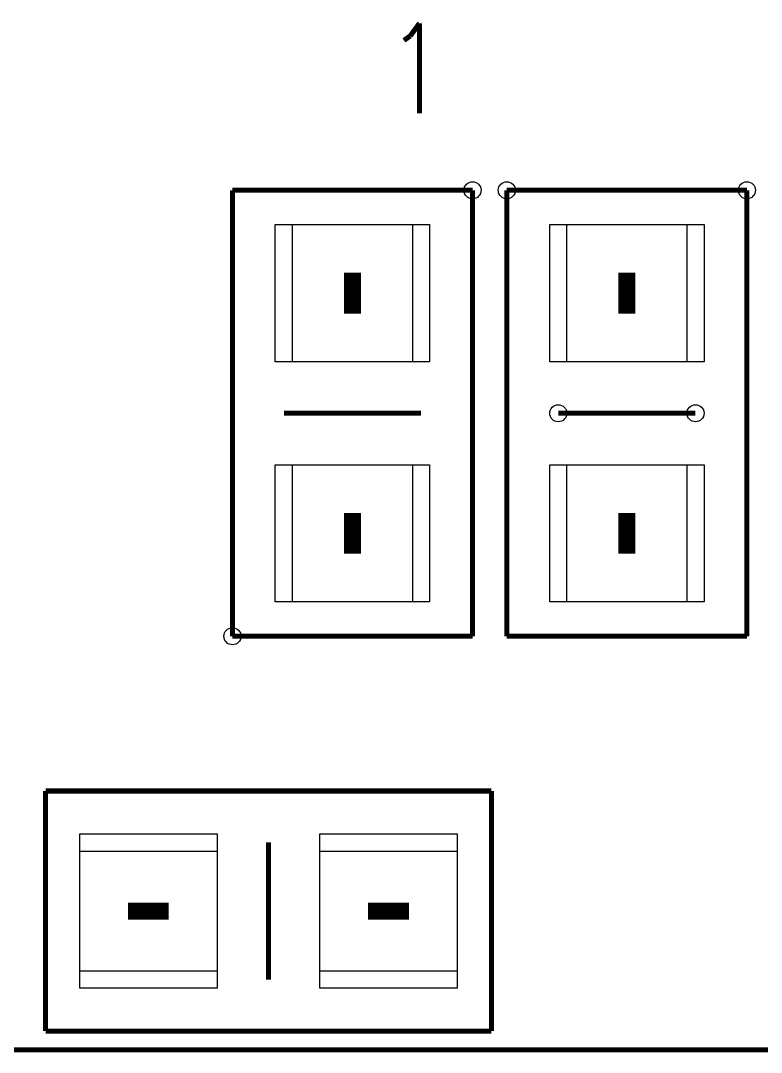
# Model space of a CAD drawing. Header units: millimetres. Extents: x 0 to 297, y 0 to 210.
# Drawn here: x 66.17 to 70.49, y 128.27 to 134.29 of the extents above; entities that cross this region are included whole.
import ezdxf

# ---------------------------------------------------------------- set-up
doc = ezdxf.new("R2010")
doc.units = ezdxf.units.MM
doc.header["$LTSCALE"] = 16.335
doc.layers.add('1', color=7, linetype='CONTINUOUS')

msp = doc.modelspace()

# ---------------------------------------------------------------- linework, layer by layer
at = {"layer": '1', "color": 7, "linetype": 'Continuous'}
for p, q in [((67.6592, 132.2989), (67.6592, 133.099)), ((67.6592, 133.099), (68.5591, 133.099)), ((67.759, 132.2989), (67.759, 133.099)), ((68.4593, 133.099), (68.4593, 132.2989)), ((68.5591, 133.099), (68.5591, 132.2989)), ((69.2594, 132.2989), (69.2594, 133.099)), ((69.2594, 133.099), (70.159, 133.099)), ((69.3589, 132.2989), (69.3589, 133.099)), ((70.0595, 133.099), (70.0595, 132.2989)), ((70.159, 133.099), (70.159, 132.2989)), ((68.5591, 132.2989), (67.6592, 132.2989)), ((70.159, 132.2989), (69.2594, 132.2989)), ((67.6592, 130.8988), (67.6592, 131.6989)), ((67.6592, 131.6989), (68.5591, 131.6989)), ((67.759, 130.8988), (67.759, 131.6989)), ((68.4593, 131.6989), (68.4593, 130.8988)), ((68.5591, 131.6989), (68.5591, 130.8988)), ((69.2594, 130.8988), (69.2594, 131.6989)), ((69.2594, 131.6989), (70.159, 131.6989)), ((69.3589, 130.8988), (69.3589, 131.6989)), ((70.0595, 131.6989), (70.0595, 130.8988)), ((70.159, 131.6989), (70.159, 130.8988)), ((68.5591, 130.8988), (67.6592, 130.8988)), ((70.159, 130.8988), (69.2594, 130.8988)), ((66.5192, 128.6468), (66.5192, 129.5465)), ((66.5192, 129.5465), (67.3193, 129.5465)), ((67.3193, 129.5465), (67.3193, 128.6468)), ((67.9193, 128.6468), (67.9193, 129.5465)), ((67.9193, 129.5465), (68.7194, 129.5465)), ((68.7194, 129.5465), (68.7194, 128.6468)), ((66.5192, 129.4469), (67.3193, 129.4469)), ((67.9193, 129.4469), (68.7194, 129.4469)), ((67.3193, 128.7464), (66.5192, 128.7464)), ((68.7194, 128.7464), (67.9193, 128.7464)), ((67.3193, 128.6468), (66.5192, 128.6468)), ((68.7194, 128.6468), (67.9193, 128.6468))]:
    msp.add_line(p, q, dxfattribs=at)
at = {"layer": '1', "color": 9, "linetype": 'Continuous', "const_width": 0.0297}
for points in [[(68.4456, 134.198), (68.5002, 134.2729)], [(68.5002, 134.2729), (68.5002, 133.7479)], [(68.4092, 134.1729), (68.4456, 134.198)], [(67.4092, 130.6989), (67.4092, 133.2989)], [(67.4092, 133.2989), (68.8093, 133.2989)], [(68.8093, 133.2989), (68.8093, 130.6989)], [(69.0092, 130.6989), (69.0092, 133.2989)], [(69.0092, 133.2989), (70.4092, 133.2989)], [(70.4092, 133.2989), (70.4092, 130.6989)], [(67.7092, 131.9989), (68.5093, 131.9989)], [(69.3092, 131.9989), (70.1093, 131.9989)], [(68.8093, 130.6989), (67.4092, 130.6989)], [(70.4092, 130.6989), (69.0092, 130.6989)], [(66.3193, 128.3967), (66.3193, 129.7967)], [(66.3193, 129.7967), (68.9193, 129.7967)], [(68.9193, 129.7967), (68.9193, 128.3967)], [(67.6193, 129.4967), (67.6193, 128.6966)], [(68.9193, 128.3967), (66.3193, 128.3967)], [(57.5591, 128.2879), (108.8092, 128.2879)]]:
    msp.add_lwpolyline(points, dxfattribs=at)
at = {"layer": '1', "color": 1, "linetype": 'Continuous', "const_width": 0.2376}
for points in [[(68.0592, 132.6989), (68.159, 132.6989)], [(69.6594, 132.6989), (69.759, 132.6989)], [(68.0592, 131.2989), (68.159, 131.2989)], [(69.6594, 131.2989), (69.759, 131.2989)], [(66.9193, 129.1465), (66.9193, 129.0469)], [(68.3193, 129.1465), (68.3193, 129.0469)]]:
    msp.add_lwpolyline(points, dxfattribs=at)
at = {"layer": '1', "color": 7, "linetype": 'Continuous'}
for centre in [(68.8093, 133.2989), (69.0092, 133.2989), (70.4092, 133.2989), (69.3092, 131.9989), (70.1093, 131.9989), (67.4092, 130.6989)]:
    msp.add_circle(centre, 0.05, dxfattribs=at)

doc.saveas('drawing.dxf')
